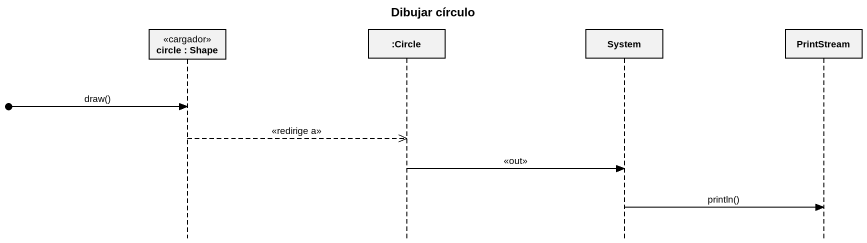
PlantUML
@startuml
title Dibujar círculo
hide footbox
participant "circle : Shape" as circle_ <<cargador>>
participant ":Circle" as Circle_
participant System
participant PrintStream

[o-> circle_ : draw()
circle_ -->> Circle_ : <<redirige a>>
Circle_ -> System : <<out>>
System -> PrintStream : println()
@enduml
